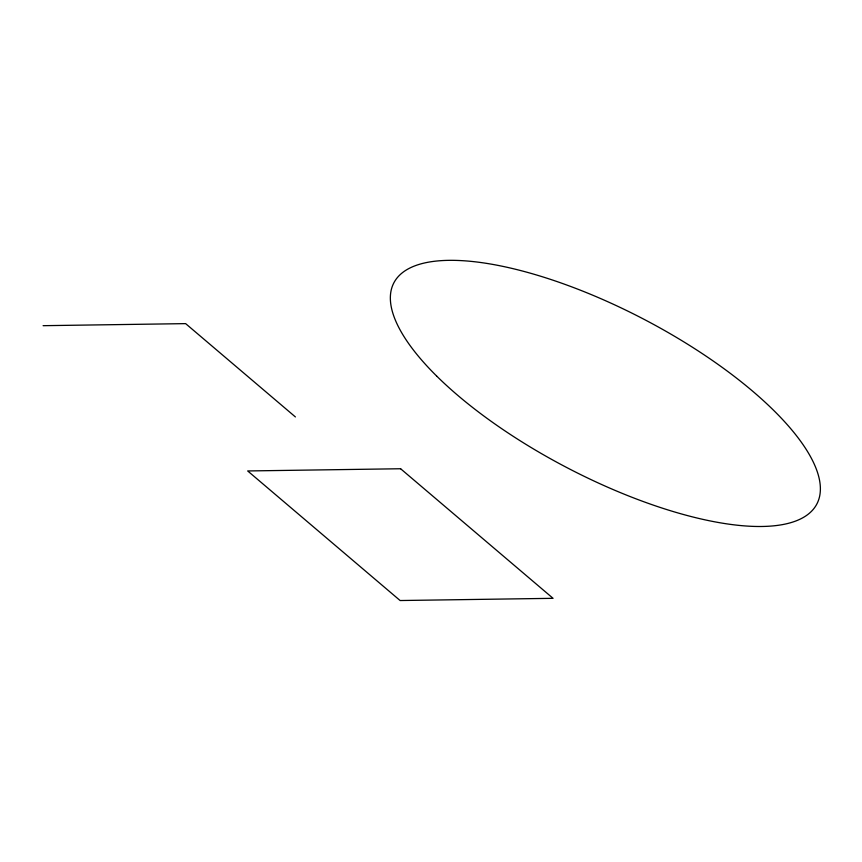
<?xml version="1.0" encoding="UTF-8"?>
<svg xmlns="http://www.w3.org/2000/svg" width="862" height="862" viewBox="0 0 862 862"><rect width="100%" height="100%" fill="white"/><g stroke="black" fill="none" stroke-linecap="round" stroke-linejoin="round"><path stroke-width="1.29" d="M43.1 325.685L185.632 323.627L295.407 416.939M400.614 468.745L247.685 470.954L400.119 600.534L553.059 598.325L400.614 468.745M436.592 375.983A238.645 83.571 27.6 0 0 805.108 516.392A238.645 83.571 27.6 0 0 574.404 287.876A238.645 83.571 27.6 0 0 436.592 375.983"/></g></svg>
